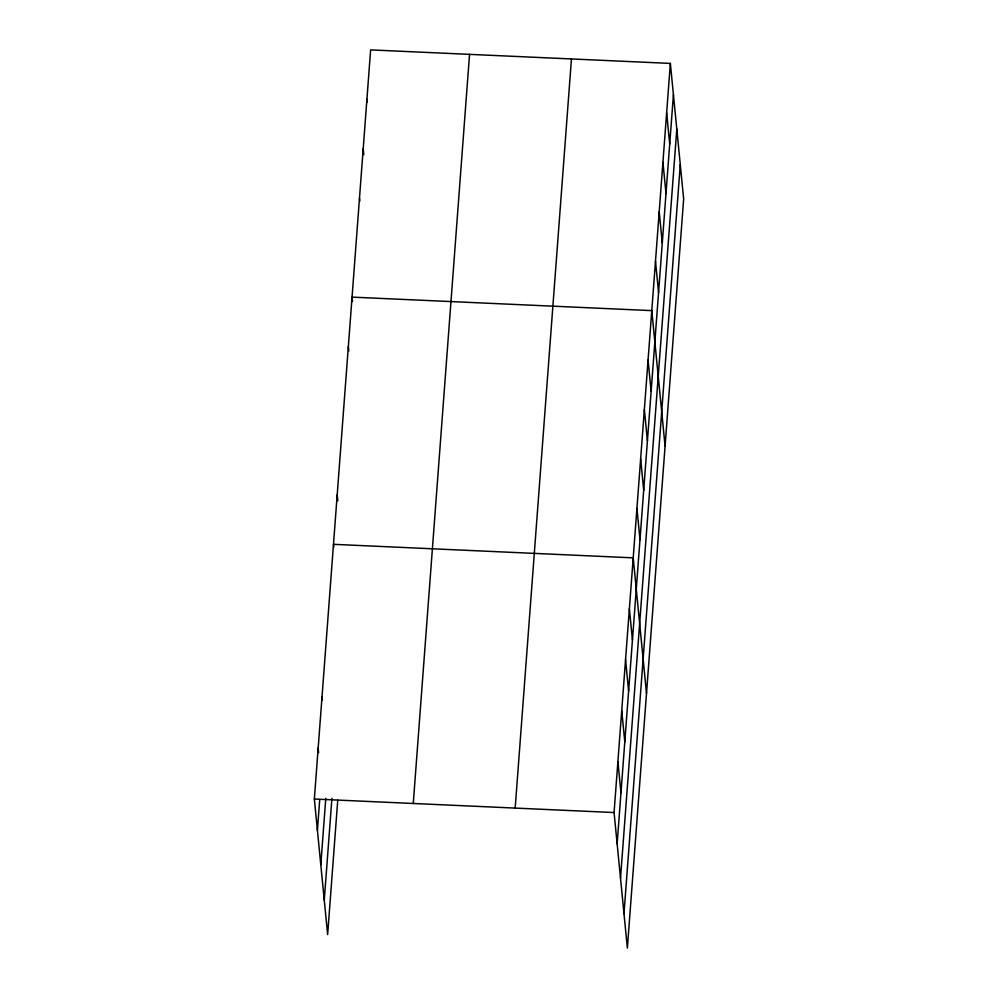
<?xml version="1.0" encoding="UTF-8"?>
<svg xmlns="http://www.w3.org/2000/svg" width="998" height="998" viewBox="0 0 998 998"><rect width="100%" height="100%" fill="white"/><g stroke="black" fill="none" stroke-linecap="round" stroke-linejoin="round"><path stroke-width="1.5" d="M337.736 800.284L327.643 934.59L314.345 799.024L370.632 49.9L670.357 63.41L683.655 198.976L627.368 948.1L614.069 812.547L670.357 63.41M317.414 830.311L319.734 799.448M320.795 864.73L325.785 798.35M324.263 900.171L331.922 798.3M413.259 803.49L469.547 54.366M515.168 808.081L571.455 58.957M617.138 843.834L673.425 94.698M620.506 878.24L676.806 129.116M623.987 913.694L680.274 164.558M314.345 799.024L614.069 812.547M666.639 112.861L669.708 144.149M662.934 162.3L666.003 193.587M659.216 211.738L662.285 243.025M655.499 261.189L658.568 292.476M665.08 446.181L651.781 310.627L352.057 297.117L352.506 301.583M648.064 360.066L651.133 391.353M644.359 409.517L647.428 440.804M640.641 458.955L643.71 490.243M636.924 508.394L639.992 539.681M646.504 693.398L633.206 557.845L333.482 544.322L333.781 547.303M629.376 608.78L632.445 640.067M625.559 659.715L628.615 691.015M621.729 710.663L624.798 741.951M617.899 761.599L620.968 792.886M366.927 99.338L367.214 102.32M363.21 148.789L363.796 154.74M359.492 198.228L359.779 201.209M348.352 346.556L348.789 351.022M337.199 494.883L337.786 500.846M322.005 697.153L322.292 700.122M318.175 748.088L318.612 752.554"/></g></svg>
